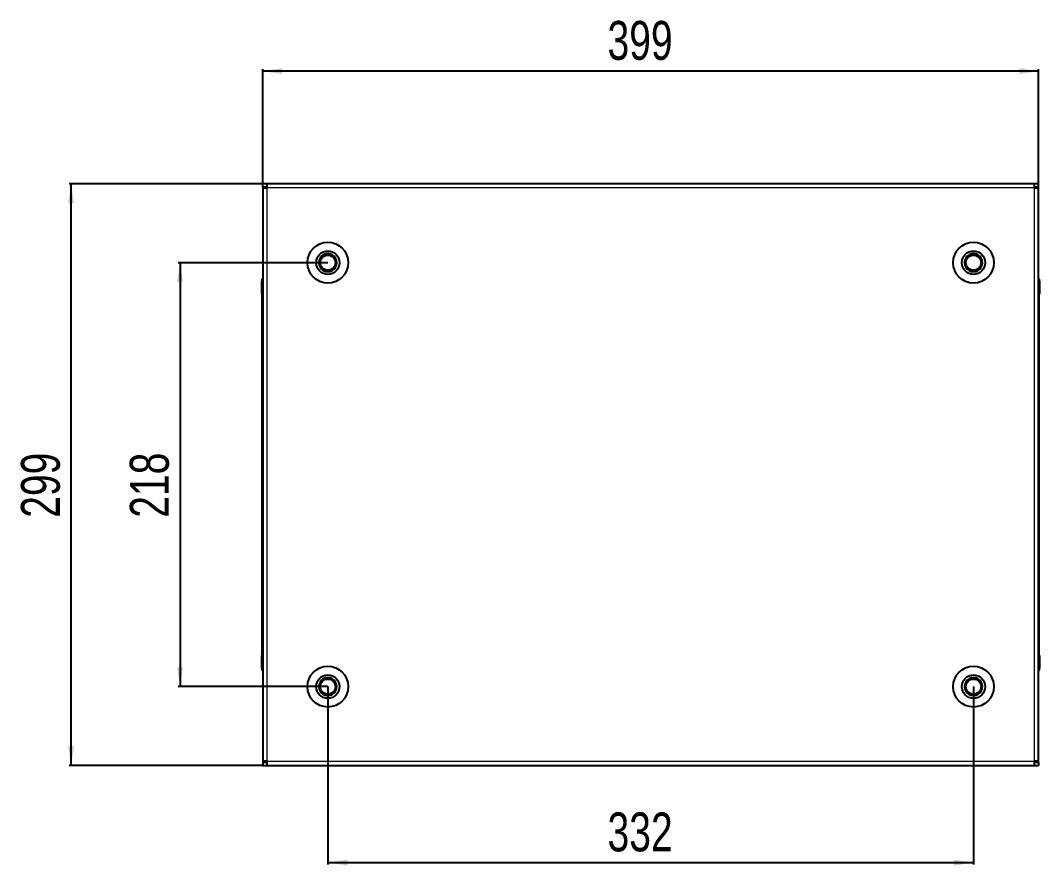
# Model space of a CAD drawing. Header units: millimetres. Extents: x 1021 to 2453, y 561 to 1443.
# Drawn here: x 1021 to 1545, y 942 to 1376 of the extents above; entities that cross this region are included whole.
import ezdxf

# ---------------------------------------------------------------- set-up
doc = ezdxf.new("R2010")
doc.units = ezdxf.units.MM
doc.layers.add('FORMAT', color=7, linetype='Continuous')
doc.styles.add('SLDTEXTSTYLE0', font='TXT', dxfattribs={"width": 0.75})
doc.dimstyles.new('SLDDIMSTYLE0', dxfattribs={"dimtxt": 20, "dimasz": 10, "dimexe": 0, "dimexo": 0.0625, "dimgap": 5, "dimtad": 2, "dimdec": 1, "dimrnd": 1e-09, "dimzin": 12, "dimdsep": 46, "dimtxsty": 'SLDTEXTSTYLE0', "dimsah": 1, "dimcen": 0.09, "dimadec": 0, "dimazin": 3, "dimtfac": 1, "dimtofl": 0, "dimtmove": 0, "dimatfit": 3, "dimfxl": 0, "dimfrac": 2, "dimtolj": 1, "dimtzin": 12, "dimarcsym": 0})

# ---------------------------------------------------------------- blocks, each defined once
blk = doc.blocks.new('_D')
at = {"layer": 'FORMAT'}
for p, q in [((1145.12, 1292.16), (1045.63, 1292.16)), ((1046.63, 993.16), (1046.63, 1292.16)), ((1145.12, 993.16), (1045.63, 993.16))]:
    blk.add_line(p, q, dxfattribs=at)
for points in [[(1046.63, 1292.16), (1045.09, 1282.16), (1048.17, 1282.16)], [(1046.63, 993.16), (1048.17, 1003.16), (1045.09, 1003.16)]]:
    blk.add_solid(points, dxfattribs=at)
at = {"layer": 'FORMAT', "insert": (1020.85, 1120.5), "char_height": 20, "attachment_point": 1, "rotation": 90, "style": 'SLDTEXTSTYLE0'}
blk.add_mtext('299', dxfattribs=at)
blk = doc.blocks.new('_D_1')
at = {"layer": 'FORMAT'}
for p, q in [((1145.13, 1292.17), (1145.13, 1351.16)), ((1544.13, 1350.16), (1145.13, 1350.16)), ((1544.13, 1292.17), (1544.13, 1351.16))]:
    blk.add_line(p, q, dxfattribs=at)
for points in [[(1145.13, 1350.16), (1155.13, 1348.63), (1155.13, 1351.7)], [(1544.13, 1350.16), (1534.13, 1351.7), (1534.13, 1348.63)]]:
    blk.add_solid(points, dxfattribs=at)
at = {"layer": 'FORMAT', "insert": (1322.46, 1375.95), "char_height": 20, "attachment_point": 1, "style": 'SLDTEXTSTYLE0'}
blk.add_mtext('399', dxfattribs=at)
blk = doc.blocks.new('_D_2')
at = {"layer": 'FORMAT'}
for p, q in [((1178.63, 1033.65), (1178.63, 942.16)), ((1510.63, 1033.65), (1510.63, 942.16)), ((1178.63, 943.16), (1510.63, 943.16))]:
    blk.add_line(p, q, dxfattribs=at)
for points in [[(1178.63, 943.16), (1188.63, 941.63), (1188.63, 944.7)], [(1510.63, 943.16), (1500.63, 944.7), (1500.63, 941.63)]]:
    blk.add_solid(points, dxfattribs=at)
at = {"layer": 'FORMAT', "insert": (1322.46, 968.95), "char_height": 20, "attachment_point": 1, "style": 'SLDTEXTSTYLE0'}
blk.add_mtext('332', dxfattribs=at)
blk = doc.blocks.new('_D_3')
at = {"layer": 'FORMAT'}
for p, q in [((1178.62, 1251.66), (1101.63, 1251.66)), ((1102.63, 1251.66), (1102.63, 1033.66)), ((1178.62, 1033.66), (1101.63, 1033.66))]:
    blk.add_line(p, q, dxfattribs=at)
for points in [[(1102.63, 1251.66), (1101.09, 1241.66), (1104.17, 1241.66)], [(1102.63, 1033.66), (1104.17, 1043.66), (1101.09, 1043.66)]]:
    blk.add_solid(points, dxfattribs=at)
at = {"layer": 'FORMAT', "insert": (1076.85, 1120.5), "char_height": 20, "attachment_point": 1, "rotation": 90, "style": 'SLDTEXTSTYLE0'}
blk.add_mtext('218', dxfattribs=at)

msp = doc.modelspace()

# ---------------------------------------------------------------- linework, layer by layer
at = {"color": 7, "linetype": 'Continuous', "lineweight": 25}
for p, q in [((1145.13, 1290.66), (1145.13, 1292.16)), ((1147.23, 1292.16), (1145.13, 1292.16)), ((1145.13, 1290.66), (1147.23, 1290.66)), ((1145.13, 1290.66), (1145.13, 1290.06)), ((1145.13, 1290.06), (1145.13, 995.26)), ((1145.13, 1290.06), (1147.23, 1290.06)), ((1542.03, 1292.16), (1147.23, 1292.16)), ((1147.23, 1292.16), (1147.23, 1290.06)), ((1542.03, 1290.06), (1542.03, 1292.16)), ((1544.13, 1292.16), (1542.03, 1292.16)), ((1542.03, 1290.66), (1544.13, 1290.66)), ((1542.03, 1290.06), (1544.13, 1290.06)), ((1544.13, 1290.66), (1544.13, 1292.16)), ((1544.13, 1290.06), (1544.13, 1290.66)), ((1544.13, 995.26), (1544.13, 1290.06)), ((1144.63, 1242.16), (1144.63, 1235.66)), ((1144.63, 1235.66), (1144.63, 1242.16)), ((1544.13, 1243.49), (1544.13, 1243.49)), ((1544.63, 1242.16), (1544.63, 1235.66)), ((1544.63, 1235.66), (1544.63, 1242.16)), ((1144.63, 1235.66), (1144.63, 1235.66)), ((1145.13, 1235.66), (1144.63, 1235.66)), ((1144.78, 1235.66), (1144.78, 1049.66)), ((1544.13, 1235.66), (1544.63, 1235.66)), ((1544.48, 1049.66), (1544.48, 1235.66)), ((1544.63, 1235.66), (1544.63, 1235.66)), ((1544.63, 1235.66), (1544.63, 1235.66)), ((1144.63, 1049.66), (1144.63, 1049.66)), ((1144.63, 1043.16), (1144.63, 1049.66)), ((1144.63, 1049.66), (1144.63, 1049.66)), ((1144.63, 1049.66), (1144.63, 1043.16)), ((1145.13, 1049.66), (1144.63, 1049.66)), ((1544.13, 1049.66), (1544.63, 1049.66)), ((1544.63, 1049.66), (1544.63, 1049.66)), ((1544.63, 1043.16), (1544.63, 1049.66)), ((1544.63, 1049.66), (1544.63, 1043.16)), ((1145.13, 1041.84), (1145.13, 1041.84)), ((1147.23, 995.26), (1145.13, 995.26)), ((1145.13, 995.26), (1145.13, 994.66)), ((1145.13, 994.66), (1145.13, 993.16)), ((1147.23, 994.66), (1145.13, 994.66)), ((1145.13, 993.16), (1147.23, 993.16)), ((1147.23, 995.26), (1147.23, 993.16)), ((1147.23, 993.16), (1542.03, 993.16)), ((1544.13, 995.26), (1542.03, 995.26)), ((1542.03, 993.16), (1542.03, 995.26)), ((1544.13, 994.66), (1542.03, 994.66)), ((1542.03, 993.16), (1544.13, 993.16)), ((1544.13, 994.66), (1544.13, 995.26)), ((1544.13, 994.66), (1544.13, 993.16))]:
    msp.add_line(p, q, dxfattribs=at)
at = {"color": 8, "linetype": 'Continuous', "lineweight": 18}
for p, q in [((1147.23, 1290.06), (1147.23, 995.26)), ((1542.03, 1290.06), (1147.23, 1290.06)), ((1542.03, 995.26), (1542.03, 1290.06)), ((1145.13, 1242.16), (1144.63, 1242.16)), ((1544.13, 1242.16), (1544.63, 1242.16)), ((1145.13, 1043.16), (1144.63, 1043.16)), ((1544.13, 1043.16), (1544.63, 1043.16)), ((1147.23, 995.26), (1542.03, 995.26))]:
    msp.add_line(p, q, dxfattribs=at)
at = {"color": 7, "linetype": 'Continuous', "lineweight": 25}
for centre, radius in [((1178.63, 1251.66), 10.5), ((1510.63, 1251.66), 10.5), ((1178.63, 1251.66), 6), ((1178.63, 1251.66), 3.9), ((1510.63, 1251.66), 6), ((1510.63, 1251.66), 3.9), ((1178.63, 1033.66), 10.5), ((1510.63, 1033.66), 10.5), ((1178.63, 1033.66), 6), ((1510.63, 1033.66), 6), ((1178.63, 1033.66), 3.9), ((1510.63, 1033.66), 3.9)]:
    msp.add_circle(centre, radius, dxfattribs=at)
for centre, radius, start, end in [((1178.63, 1251.66), 4.62, 120, 180), ((1178.63, 1251.66), 4.62, 60, 120), ((1178.63, 1251.66), 4.62, 360, 60), ((1510.63, 1251.66), 4.62, 120, 180), ((1510.63, 1251.66), 4.62, 60, 120), ((1510.63, 1251.66), 4.62, 360, 60), ((1178.63, 1251.66), 4.62, 180, 240), ((1178.63, 1251.66), 4.62, 240, 300), ((1178.63, 1251.66), 4.62, 300, 360), ((1510.63, 1251.66), 4.62, 180, 240), ((1510.63, 1251.66), 4.62, 240, 300), ((1510.63, 1251.66), 4.62, 300, 360), ((1146.63, 1242.16), 2, 138.5904, 180), ((1542.63, 1242.16), 2, 33.942, 41.4096), ((1542.63, 1242.16), 2, 0, 41.4096), ((1542.63, 1242.16), 2, 360, 18.58), ((1146.63, 1043.16), 2, 180, 221.3942), ((1542.63, 1043.16), 2, 318.5904, 0), ((1178.63, 1033.66), 4.62, 60, 120), ((1510.63, 1033.66), 4.62, 60, 120), ((1178.63, 1033.66), 4.62, 120, 180), ((1178.63, 1033.66), 4.62, 180, 240), ((1178.63, 1033.66), 4.62, 0, 60), ((1178.63, 1033.66), 4.62, 300, 0), ((1510.63, 1033.66), 4.62, 120, 180), ((1510.63, 1033.66), 4.62, 180, 240), ((1510.63, 1033.66), 4.62, 360, 60), ((1510.63, 1033.66), 4.62, 300, 360), ((1178.63, 1033.66), 4.62, 240, 300), ((1510.63, 1033.66), 4.62, 240, 300)]:
    msp.add_arc(centre, radius, start, end, dxfattribs=at)
for points, knots in [([(1174.01, 1251.66), (1174.34, 1252.24), (1174.91, 1253.22), (1175.73, 1254.64), (1176.14, 1255.35), (1176.32, 1255.66)], [0, 0, 0, 0, 0.439131, 0.751378, 1, 1, 1, 1]), ([(1176.32, 1255.66), (1176.52, 1255.66), (1177.22, 1255.66), (1178.53, 1255.66), (1179.92, 1255.66), (1180.67, 1255.66), (1180.94, 1255.66)], [0, 0, 0, 0, 0.139329, 0.48527, 0.816356, 1, 1, 1, 1]), ([(1180.94, 1255.66), (1181.27, 1255.09), (1181.83, 1254.11), (1182.66, 1252.69), (1183.07, 1251.98), (1183.25, 1251.66)], [0, 0, 0, 0, 0.439131, 0.751378, 1, 1, 1, 1]), ([(1506.01, 1251.66), (1506.34, 1252.24), (1506.91, 1253.22), (1507.73, 1254.64), (1508.14, 1255.35), (1508.32, 1255.66)], [0, 0, 0, 0, 0.439131, 0.751378, 1, 1, 1, 1]), ([(1508.32, 1255.66), (1508.52, 1255.66), (1509.22, 1255.66), (1510.53, 1255.66), (1511.92, 1255.66), (1512.67, 1255.66), (1512.94, 1255.66)], [0, 0, 0, 0, 0.139329, 0.48527, 0.816356, 1, 1, 1, 1]), ([(1512.94, 1255.66), (1513.27, 1255.09), (1513.83, 1254.11), (1514.66, 1252.69), (1515.07, 1251.98), (1515.25, 1251.66)], [0, 0, 0, 0, 0.439131, 0.751378, 1, 1, 1, 1]), ([(1176.32, 1247.66), (1175.99, 1248.24), (1175.42, 1249.22), (1174.6, 1250.64), (1174.19, 1251.35), (1174.01, 1251.66)], [0, 0, 0, 0, 0.4391308, 0.7513783, 1, 1, 1, 1]), ([(1180.94, 1247.66), (1180.67, 1247.66), (1179.92, 1247.66), (1178.53, 1247.66), (1177.22, 1247.66), (1176.52, 1247.66), (1176.32, 1247.66)], [0, 0, 0, 0, 0.183644, 0.51473, 0.860671, 1, 1, 1, 1]), ([(1183.25, 1251.66), (1182.92, 1251.09), (1182.35, 1250.11), (1181.53, 1248.69), (1181.12, 1247.98), (1180.94, 1247.66)], [0, 0, 0, 0, 0.439131, 0.751378, 1, 1, 1, 1]), ([(1508.32, 1247.66), (1507.99, 1248.24), (1507.42, 1249.22), (1506.6, 1250.64), (1506.19, 1251.35), (1506.01, 1251.66)], [0, 0, 0, 0, 0.4391308, 0.7513783, 1, 1, 1, 1]), ([(1512.94, 1247.66), (1512.67, 1247.66), (1511.92, 1247.66), (1510.53, 1247.66), (1509.22, 1247.66), (1508.52, 1247.66), (1508.32, 1247.66)], [0, 0, 0, 0, 0.183644, 0.51473, 0.860671, 1, 1, 1, 1]), ([(1515.25, 1251.66), (1514.92, 1251.09), (1514.35, 1250.11), (1513.53, 1248.69), (1513.12, 1247.98), (1512.94, 1247.66)], [0, 0, 0, 0, 0.439131, 0.751378, 1, 1, 1, 1]), ([(1174.01, 1033.66), (1174.34, 1034.24), (1174.91, 1035.22), (1175.73, 1036.64), (1176.14, 1037.35), (1176.32, 1037.66)], [0, 0, 0, 0, 0.439131, 0.751378, 1, 1, 1, 1]), ([(1176.32, 1029.66), (1175.99, 1030.24), (1175.42, 1031.22), (1174.6, 1032.64), (1174.19, 1033.35), (1174.01, 1033.66)], [0, 0, 0, 0, 0.4391308, 0.7513783, 1, 1, 1, 1]), ([(1176.32, 1037.66), (1176.52, 1037.66), (1177.22, 1037.66), (1178.53, 1037.66), (1179.92, 1037.66), (1180.67, 1037.66), (1180.94, 1037.66)], [0, 0, 0, 0, 0.139329, 0.48527, 0.816356, 1, 1, 1, 1]), ([(1180.94, 1037.66), (1181.27, 1037.09), (1181.83, 1036.11), (1182.66, 1034.69), (1183.07, 1033.98), (1183.25, 1033.66)], [0, 0, 0, 0, 0.439131, 0.751378, 1, 1, 1, 1]), ([(1183.25, 1033.66), (1182.92, 1033.09), (1182.35, 1032.11), (1181.53, 1030.69), (1181.12, 1029.98), (1180.94, 1029.66)], [0, 0, 0, 0, 0.439131, 0.751378, 1, 1, 1, 1]), ([(1506.01, 1033.66), (1506.34, 1034.24), (1506.91, 1035.22), (1507.73, 1036.64), (1508.14, 1037.35), (1508.32, 1037.66)], [0, 0, 0, 0, 0.439131, 0.751378, 1, 1, 1, 1]), ([(1508.32, 1029.66), (1507.99, 1030.24), (1507.42, 1031.22), (1506.6, 1032.64), (1506.19, 1033.35), (1506.01, 1033.66)], [0, 0, 0, 0, 0.4391308, 0.7513783, 1, 1, 1, 1]), ([(1508.32, 1037.66), (1508.52, 1037.66), (1509.22, 1037.66), (1510.53, 1037.66), (1511.92, 1037.66), (1512.67, 1037.66), (1512.94, 1037.66)], [0, 0, 0, 0, 0.139329, 0.48527, 0.816356, 1, 1, 1, 1]), ([(1512.94, 1037.66), (1513.27, 1037.09), (1513.83, 1036.11), (1514.66, 1034.69), (1515.07, 1033.98), (1515.25, 1033.66)], [0, 0, 0, 0, 0.439131, 0.751378, 1, 1, 1, 1]), ([(1515.25, 1033.66), (1514.92, 1033.09), (1514.35, 1032.11), (1513.53, 1030.69), (1513.12, 1029.98), (1512.94, 1029.66)], [0, 0, 0, 0, 0.439131, 0.751378, 1, 1, 1, 1]), ([(1180.94, 1029.66), (1180.67, 1029.66), (1179.92, 1029.66), (1178.53, 1029.66), (1177.22, 1029.66), (1176.52, 1029.66), (1176.32, 1029.66)], [0, 0, 0, 0, 0.183644, 0.51473, 0.860671, 1, 1, 1, 1]), ([(1512.94, 1029.66), (1512.67, 1029.66), (1511.92, 1029.66), (1510.53, 1029.66), (1509.22, 1029.66), (1508.52, 1029.66), (1508.32, 1029.66)], [0, 0, 0, 0, 0.183644, 0.51473, 0.860671, 1, 1, 1, 1])]:
    msp.add_open_spline(points, degree=3, knots=knots, dxfattribs=at)

# ---------------------------------------------------------------- dimensions: what is measured, and where the dimension line sits
at = {"layer": 'FORMAT'}
for base, p1, p2, picture, middle in [((1145.13, 1350.16), (1544.13, 1292.16), (1145.13, 1292.16), '_D_1', (1344.63, 1350.16)), ((1510.63, 943.16), (1178.63, 1033.66), (1510.63, 1033.66), '_D_2', (1344.63, 943.16))]:
    dim = msp.add_linear_dim(base=base, p1=p1, p2=p2, dimstyle='SLDDIMSTYLE0', dxfattribs=at)
    dim.commit()
    dim.dimension.update_dxf_attribs({"geometry": picture, "text_midpoint": middle, "dimtype": 160})
for base, p1, p2, picture, middle in [((1046.63, 1292.16), (1145.13, 993.16), (1145.13, 1292.16), '_D', (1046.63, 1142.66)), ((1102.63, 1033.66), (1178.63, 1251.66), (1178.63, 1033.66), '_D_3', (1102.63, 1142.66))]:
    dim = msp.add_linear_dim(base=base, p1=p1, p2=p2, angle=90, dimstyle='SLDDIMSTYLE0', dxfattribs=at)
    dim.commit()
    dim.dimension.update_dxf_attribs({"geometry": picture, "text_midpoint": middle, "dimtype": 160})

doc.saveas('drawing.dxf')
